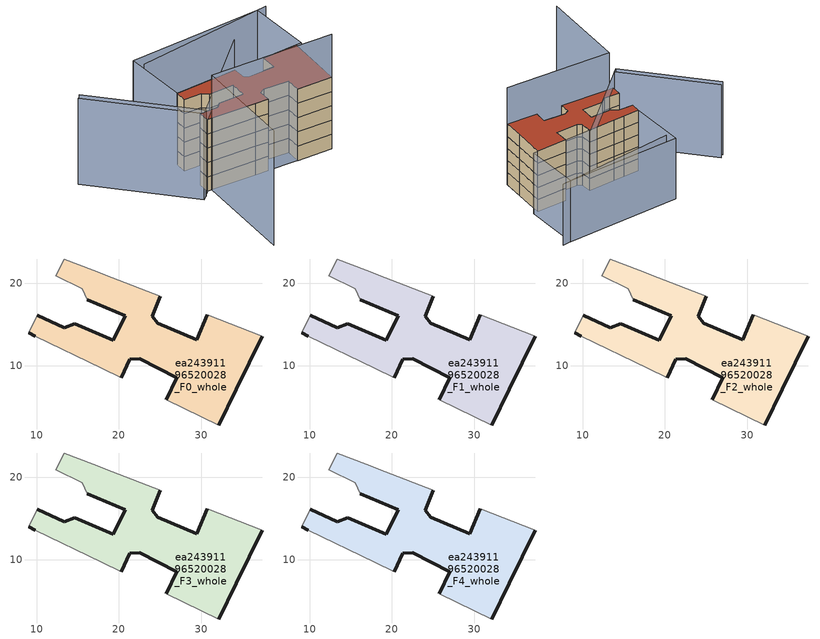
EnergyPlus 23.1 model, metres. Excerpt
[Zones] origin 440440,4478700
ea24391196520028_F0_whole
 floor ground (EU_floor_Construction): 37.4,13.6 34.23,7.13 32.11,2.81 25.73,5.9 27.04,8.53 22.51,10.86 21.32,10.77 20.26,8.53 17.9,9.72 9.87,13.6 9.05,14.01 10.06,16.16 13.38,14.6 14.65,15.08 19.29,13.09 20.76,16.08 16.16,18.01 15.52,19.37 12.32,20.91 13.35,22.96 16.88,21.57 19.2,20.67 25,18.44 24.04,16.01 24.73,15.16 29.43,13.17 30.74,16.2 z0
 wall outside (EU_wall_Construction): 30.74,16.2 29.43,13.17 24.73,15.16 24.04,16.01 25,18.44 / 16.16,18.01 20.76,16.08 19.29,13.09 14.65,15.08 13.38,14.6 10.06,16.16 / 9.05,14.01 9.87,13.6 / 20.26,8.53 21.32,10.77 22.51,10.86 27.04,8.53 25.73,5.9 / 32.11,2.81 34.23,7.13 37.4,13.6 z0:3
 wall adiabatic (EU_wall_Construction): 37.4,13.6 30.74,16.2 / 25,18.44 19.2,20.67 16.88,21.57 13.35,22.96 12.32,20.91 15.52,19.37 16.16,18.01 / 10.06,16.16 9.05,14.01 / 9.87,13.6 17.9,9.72 20.26,8.53 / 25.73,5.9 32.11,2.81 z0:3
ea24391196520028_F1_whole
 floor to ea24391196520028_F0_whole (EU_floor_Construction): 37.4,13.6 34.23,7.13 32.11,2.81 25.73,5.9 27.04,8.53 22.51,10.86 21.32,10.77 20.26,8.53 17.9,9.72 9.87,13.6 9.05,14.01 10.06,16.16 13.38,14.6 14.65,15.08 19.29,13.09 20.76,16.08 16.16,18.01 15.52,19.37 12.32,20.91 13.35,22.96 16.88,21.57 19.2,20.67 25,18.44 24.04,16.01 24.73,15.16 29.43,13.17 30.74,16.2 z3
 wall outside (EU_wall_Construction): 30.74,16.2 29.43,13.17 24.73,15.16 24.04,16.01 25,18.44 / 16.16,18.01 20.76,16.08 19.29,13.09 14.65,15.08 13.38,14.6 10.06,16.16 / 9.05,14.01 9.87,13.6 / 20.26,8.53 21.32,10.77 22.51,10.86 27.04,8.53 25.73,5.9 / 32.11,2.81 34.23,7.13 37.4,13.6 z3:6
 wall adiabatic (EU_wall_Construction): 37.4,13.6 30.74,16.2 / 25,18.44 19.2,20.67 16.88,21.57 13.35,22.96 12.32,20.91 15.52,19.37 16.16,18.01 / 10.06,16.16 9.05,14.01 / 9.87,13.6 17.9,9.72 20.26,8.53 / 25.73,5.9 32.11,2.81 z3:6
ea24391196520028_F2_whole
 floor to ea24391196520028_F1_whole (EU_floor_Construction): 37.4,13.6 34.23,7.13 32.11,2.81 25.73,5.9 27.04,8.53 22.51,10.86 21.32,10.77 20.26,8.53 17.9,9.72 9.87,13.6 9.05,14.01 10.06,16.16 13.38,14.6 14.65,15.08 19.29,13.09 20.76,16.08 16.16,18.01 15.52,19.37 12.32,20.91 13.35,22.96 16.88,21.57 19.2,20.67 25,18.44 24.04,16.01 24.73,15.16 29.43,13.17 30.74,16.2 z6
 wall outside (EU_wall_Construction): 30.74,16.2 29.43,13.17 24.73,15.16 24.04,16.01 25,18.44 / 16.16,18.01 20.76,16.08 19.29,13.09 14.65,15.08 13.38,14.6 10.06,16.16 / 9.05,14.01 9.87,13.6 / 20.26,8.53 21.32,10.77 22.51,10.86 27.04,8.53 25.73,5.9 / 32.11,2.81 34.23,7.13 37.4,13.6 z6:9
 wall adiabatic (EU_wall_Construction): 37.4,13.6 30.74,16.2 / 25,18.44 19.2,20.67 16.88,21.57 13.35,22.96 12.32,20.91 15.52,19.37 16.16,18.01 / 10.06,16.16 9.05,14.01 / 9.87,13.6 17.9,9.72 20.26,8.53 / 25.73,5.9 32.11,2.81 z6:9
ea24391196520028_F3_whole
 floor to ea24391196520028_F2_whole (EU_floor_Construction): 37.4,13.6 34.23,7.13 32.11,2.81 25.73,5.9 27.04,8.53 22.51,10.86 21.32,10.77 20.26,8.53 17.9,9.72 9.87,13.6 9.05,14.01 10.06,16.16 13.38,14.6 14.65,15.08 19.29,13.09 20.76,16.08 16.16,18.01 15.52,19.37 12.32,20.91 13.35,22.96 16.88,21.57 19.2,20.67 25,18.44 24.04,16.01 24.73,15.16 29.43,13.17 30.74,16.2 z9
 wall outside (EU_wall_Construction): 30.74,16.2 29.43,13.17 24.73,15.16 24.04,16.01 25,18.44 / 16.16,18.01 20.76,16.08 19.29,13.09 14.65,15.08 13.38,14.6 10.06,16.16 / 9.05,14.01 9.87,13.6 / 20.26,8.53 21.32,10.77 22.51,10.86 27.04,8.53 25.73,5.9 / 32.11,2.81 34.23,7.13 37.4,13.6 z9:12
 wall adiabatic (EU_wall_Construction): 37.4,13.6 30.74,16.2 / 25,18.44 19.2,20.67 16.88,21.57 13.35,22.96 12.32,20.91 15.52,19.37 16.16,18.01 / 10.06,16.16 9.05,14.01 / 9.87,13.6 17.9,9.72 20.26,8.53 / 25.73,5.9 32.11,2.81 z9:12
ea24391196520028_F4_whole
 floor to ea24391196520028_F3_whole (EU_floor_Construction): 37.4,13.6 34.23,7.13 32.11,2.81 25.73,5.9 27.04,8.53 22.51,10.86 21.32,10.77 20.26,8.53 17.9,9.72 9.87,13.6 9.05,14.01 10.06,16.16 13.38,14.6 14.65,15.08 19.29,13.09 20.76,16.08 16.16,18.01 15.52,19.37 12.32,20.91 13.35,22.96 16.88,21.57 19.2,20.67 25,18.44 24.04,16.01 24.73,15.16 29.43,13.17 30.74,16.2 z12
 wall outside (EU_wall_Construction): 30.74,16.2 29.43,13.17 24.73,15.16 24.04,16.01 25,18.44 / 16.16,18.01 20.76,16.08 19.29,13.09 14.65,15.08 13.38,14.6 10.06,16.16 / 9.05,14.01 9.87,13.6 / 20.26,8.53 21.32,10.77 22.51,10.86 27.04,8.53 25.73,5.9 / 32.11,2.81 34.23,7.13 37.4,13.6 z12:15
 wall adiabatic (EU_wall_Construction): 37.4,13.6 30.74,16.2 / 25,18.44 19.2,20.67 16.88,21.57 13.35,22.96 12.32,20.91 15.52,19.37 16.16,18.01 / 10.06,16.16 9.05,14.01 / 9.87,13.6 17.9,9.72 20.26,8.53 / 25.73,5.9 32.11,2.81 z12:15
 roof outside (EU_roof_Construction): 32.11,2.81 34.23,7.13 37.4,13.6 30.74,16.2 29.43,13.17 24.73,15.16 24.04,16.01 25,18.44 19.2,20.67 16.88,21.57 13.35,22.96 12.32,20.91 15.52,19.37 16.16,18.01 20.76,16.08 19.29,13.09 14.65,15.08 13.38,14.6 10.06,16.16 9.05,14.01 9.87,13.6 17.9,9.72 20.26,8.53 21.32,10.77 22.51,10.86 27.04,8.53 25.73,5.9 z15
shading: 0.87,-4.86 9.89,13.66 / 9.89,13.66 32.12,2.83 z0:24; -0.02,34.78 7.68,13.43 / 29.25,21.23 6.53,13.11 / 6.53,13.11 -1.08,34.4 z0:18; 45.02,24.66 18.06,32.75 / 38.42,13.21 13.34,22.94 / 13.34,22.94 18.02,34.99 / 18.02,34.99 43.1,25.26 / 43.1,25.26 38.42,13.21 z0:15
[Building]
EU S2 Campaign: North Axis=0; Terrain=City; Solar Distribution=FullExterior
[Site:Location]
Madrid: Latitude=40.5; Longitude=-3.5; Time Zone=1; Elevation=609
[SizingPeriod:WeatherFileDays]
AnnualSizingPeriod: Begin Month=1; Begin Day of Month=1; End Month=12; End Day of Month=31; Day of Week for Start Day=Monday; Use Weather File Daylight Saving Period=No; Use Weather File Rain and Snow Indicators=No
[MATERIAL]
EU_InternalMass_Material: Roughness=MediumRough; Thickness=0.1; Conductivity=1; Density=1800; Specific Heat=900; Thermal Absorptance=0.9; Solar Absorptance=0.7; Visible Absorptance=0.7
[MATERIAL:NOMASS] Roughness=MediumRough; Thermal Absorptance=0.9; Solar Absorptance=0.7; Visible Absorptance=0.7
Name | Thermal Resistance
EU_wall_NoMass | 0.459673
EU_roof_NoMass | 0.495815
EU_floor_NoMass | 0.788942
[CONSTRUCTION]
EU_wall_Construction: EU_wall_NoMass
EU_roof_Construction: EU_roof_NoMass
EU_floor_Construction: EU_floor_NoMass
EU_InternalMass_Construction: EU_InternalMass_Material
[ZONE] Type=1; Multiplier=1; Ceiling Height=autocalculate; Volume=614.402; Floor Area=autocalculate; Part of Total Floor Area=Yes
ea24391196520028_F0_whole; ea24391196520028_F1_whole; ea24391196520028_F2_whole; ea24391196520028_F3_whole; ea24391196520028_F4_whole
[INTERNALMASS] Construction=EU_InternalMass_Construction; Surface Area=204.801
Name | Zone or ZoneList
ea24391196520028_F0_whole_EU_InternalMass | ea24391196520028_F0_whole
ea24391196520028_F1_whole_EU_InternalMass | ea24391196520028_F1_whole
ea24391196520028_F2_whole_EU_InternalMass | ea24391196520028_F2_whole
ea24391196520028_F3_whole_EU_InternalMass | ea24391196520028_F3_whole
ea24391196520028_F4_whole_EU_InternalMass | ea24391196520028_F4_whole
[OTHEREQUIPMENT] Fuel Type=Electricity; Design Level Calculation Method=Watts/Area; Power per Zone Floor Area=1; Fraction Latent=0; Fraction Radiant=0; Fraction Lost=0; Carbon Dioxide Generation Rate=0; EndUse Subcategory=EU_Step8_InternalGains
Name | Zone or ZoneList or Space or SpaceList | Schedule
EU_Step8_InternalGain_ea24391196520028_F0_whole_f000 | ea24391196520028_F0_whole | EU_Step8_GainSchedule_ea24391196520028_F0_whole_f000
EU_Step8_InternalGain_ea24391196520028_F1_whole_f000 | ea24391196520028_F1_whole | EU_Step8_GainSchedule_ea24391196520028_F1_whole_f000
EU_Step8_InternalGain_ea24391196520028_F2_whole_f000 | ea24391196520028_F2_whole | EU_Step8_GainSchedule_ea24391196520028_F2_whole_f000
EU_Step8_InternalGain_ea24391196520028_F3_whole_f000 | ea24391196520028_F3_whole | EU_Step8_GainSchedule_ea24391196520028_F3_whole_f000
EU_Step8_InternalGain_ea24391196520028_F4_whole_f000 | ea24391196520028_F4_whole | EU_Step8_GainSchedule_ea24391196520028_F4_whole_f000
[ZONEVENTILATION:DESIGNFLOWRATE] Schedule=EU_AlwaysOn; Design Flow Rate Calculation Method=AirChanges/Hour; Air Changes per Hour=0.719161; Ventilation Type=Natural; Fan Pressure Rise=0; Fan Total Efficiency=1; Constant Term Coefficient=1; Temperature Term Coefficient=0; Velocity Term Coefficient=0; Velocity Squared Term Coefficient=0; Minimum Indoor Temperature=-100; Maximum Indoor Temperature=100; Delta Temperature=-100; Minimum Outdoor Temperature=-100; Maximum Outdoor Temperature=100; Maximum Wind Speed=40
Name | Zone or ZoneList or Space or SpaceList
EU_ConstantAir_ea24391196520028_F0_whole | ea24391196520028_F0_whole
EU_ConstantAir_ea24391196520028_F1_whole | ea24391196520028_F1_whole
EU_ConstantAir_ea24391196520028_F2_whole | ea24391196520028_F2_whole
EU_ConstantAir_ea24391196520028_F3_whole | ea24391196520028_F3_whole
EU_ConstantAir_ea24391196520028_F4_whole | ea24391196520028_F4_whole
[HVACTEMPLATE:THERMOSTAT] Constant Heating Setpoint=20; Constant Cooling Setpoint=50
EU_HeatOnly_ea24391196520028_F0_whole; EU_HeatOnly_ea24391196520028_F1_whole; EU_HeatOnly_ea24391196520028_F2_whole; EU_HeatOnly_ea24391196520028_F3_whole; EU_HeatOnly_ea24391196520028_F4_whole
[HVACTEMPLATE:ZONE:IDEALLOADSAIRSYSTEM] System Availability Schedule=EU_AlwaysOn; Maximum Heating Supply Air Temperature=50; Minimum Cooling Supply Air Temperature=13; Maximum Heating Supply Air Humidity Ratio=0.0156; Minimum Cooling Supply Air Humidity Ratio=0.0077; Heating Limit=NoLimit; Cooling Limit=NoLimit; Heating Availability Schedule=EU_AlwaysOn; Cooling Availability Schedule=EU_CoolingOff; Dehumidification Control Type=ConstantSensibleHeatRatio; Cooling Sensible Heat Ratio=0.7; Dehumidification Setpoint=60; Humidification Control Type=None; Humidification Setpoint=30; Outdoor Air Method=None; Outdoor Air Flow Rate per Person=0.00944; Outdoor Air Flow Rate per Zone Floor Area=0; Outdoor Air Flow Rate per Zone=0; Demand Controlled Ventilation Type=None; Outdoor Air Economizer Type=NoEconomizer; Heat Recovery Type=None; Sensible Heat Recovery Effectiveness=0.7; Latent Heat Recovery Effectiveness=0.65
Name | Template Thermostat
ea24391196520028_F0_whole | EU_HeatOnly_ea24391196520028_F0_whole
ea24391196520028_F1_whole | EU_HeatOnly_ea24391196520028_F1_whole
ea24391196520028_F2_whole | EU_HeatOnly_ea24391196520028_F2_whole
ea24391196520028_F3_whole | EU_HeatOnly_ea24391196520028_F3_whole
ea24391196520028_F4_whole | EU_HeatOnly_ea24391196520028_F4_whole
[SIZING:ZONE] Zone Cooling Design Supply Air Temperature Input Method=SupplyAirTemperature; Zone Cooling Design Supply Air Temperature=13; Zone Heating Design Supply Air Temperature Input Method=SupplyAirTemperature; Zone Heating Design Supply Air Temperature=50; Zone Cooling Design Supply Air Humidity Ratio=0.008; Zone Heating Design Supply Air Humidity Ratio=0.008; Cooling Design Air Flow Method=DesignDay; Cooling Design Air Flow Rate=0; Cooling Minimum Air Flow per Zone Floor Area=0.000762; Cooling Minimum Air Flow=0; Cooling Minimum Air Flow Fraction=0.2; Heating Design Air Flow Method=DesignDay; Heating Design Air Flow Rate=0; Heating Maximum Air Flow per Zone Floor Area=0.002032; Heating Maximum Air Flow=0.141576; Heating Maximum Air Flow Fraction=0.3; Account for Dedicated Outdoor Air System=No; Dedicated Outdoor Air System Control Strategy=NeutralSupplyAir; Dedicated Outdoor Air Low Setpoint Temperature for Design=autosize; Dedicated Outdoor Air High Setpoint Temperature for Design=autosize; Zone Load Sizing Method=Sensible Load Only No Latent Load; Zone Latent Cooling Design Supply Air Humidity Ratio Input Method=HumidityRatioDifference; Zone Cooling Design Supply Air Humidity Ratio Difference=0.005; Zone Latent Heating Design Supply Air Humidity Ratio Input Method=HumidityRatioDifference; Zone Humidification Design Supply Air Humidity Ratio Difference=0.005
ea24391196520028_F0_whole; ea24391196520028_F1_whole; ea24391196520028_F2_whole; ea24391196520028_F3_whole; ea24391196520028_F4_whole
[SCHEDULE:CONSTANT]
Name | Hourly Value
EU_AlwaysOn | 1
EU_CoolingOff | 0
[SCHEDULE:FILE] Column Number=1; Rows to Skip at Top=0; Number of Hours of Data=8760; Column Separator=Comma; Interpolate to Timestep=No; Minutes per Item=60; Adjust Schedule for Daylight Savings=Yes
Name | File
EU_Step8_GainSchedule_ea24391196520028_F0_whole_f000 | ../../schedules/ea24391196520028/ea24391196520028_F0_whole_f000_gain.csv
EU_Step8_GainSchedule_ea24391196520028_F1_whole_f000 | ../../schedules/ea24391196520028/ea24391196520028_F1_whole_f000_gain.csv
EU_Step8_GainSchedule_ea24391196520028_F2_whole_f000 | ../../schedules/ea24391196520028/ea24391196520028_F2_whole_f000_gain.csv
EU_Step8_GainSchedule_ea24391196520028_F3_whole_f000 | ../../schedules/ea24391196520028/ea24391196520028_F3_whole_f000_gain.csv
EU_Step8_GainSchedule_ea24391196520028_F4_whole_f000 | ../../schedules/ea24391196520028/ea24391196520028_F4_whole_f000_gain.csv
